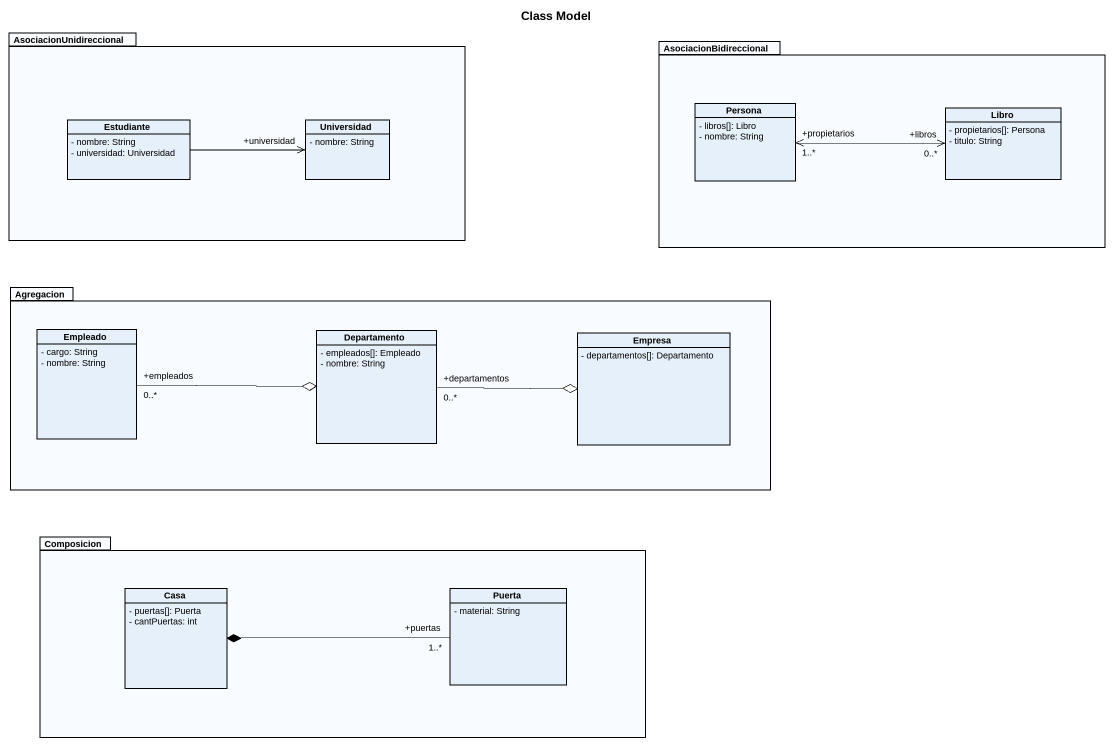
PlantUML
@startuml
title Class Model
hide circle
hide empty members
skinparam classAttributeIconSize 0
package AsociacionUnidireccional {
  class Estudiante {
    - nombre: String
    - universidad: Universidad
  }
  class Universidad {
    - nombre: String
  }
}
package AsociacionBidireccional {
  class Persona {
    - libros[]: Libro
    - nombre: String
  }
  class Libro {
    - propietarios[]: Persona
    - titulo: String
  }
}
package Agregacion {
  class Empleado {
    - cargo: String
    - nombre: String
  }
  class Departamento {
    - empleados[]: Empleado
    - nombre: String
  }
  class Empresa {
    - departamentos[]: Departamento
  }
}
package Composicion {
  class Casa {
    - puertas[]: Puerta
    - cantPuertas: int
  }
  class Puerta {
    - material: String
  }
}
Estudiante -right-> "+universidad" Universidad
Persona "+propietarios\n1..*" <-right-> "+libros\n0..*" Libro
Empleado "+empleados\n0..*" -right-o Departamento
Departamento "+departamentos\n0..*" -right-o Empresa
Puerta "+puertas\n1..*" -left-* Casa
@enduml
